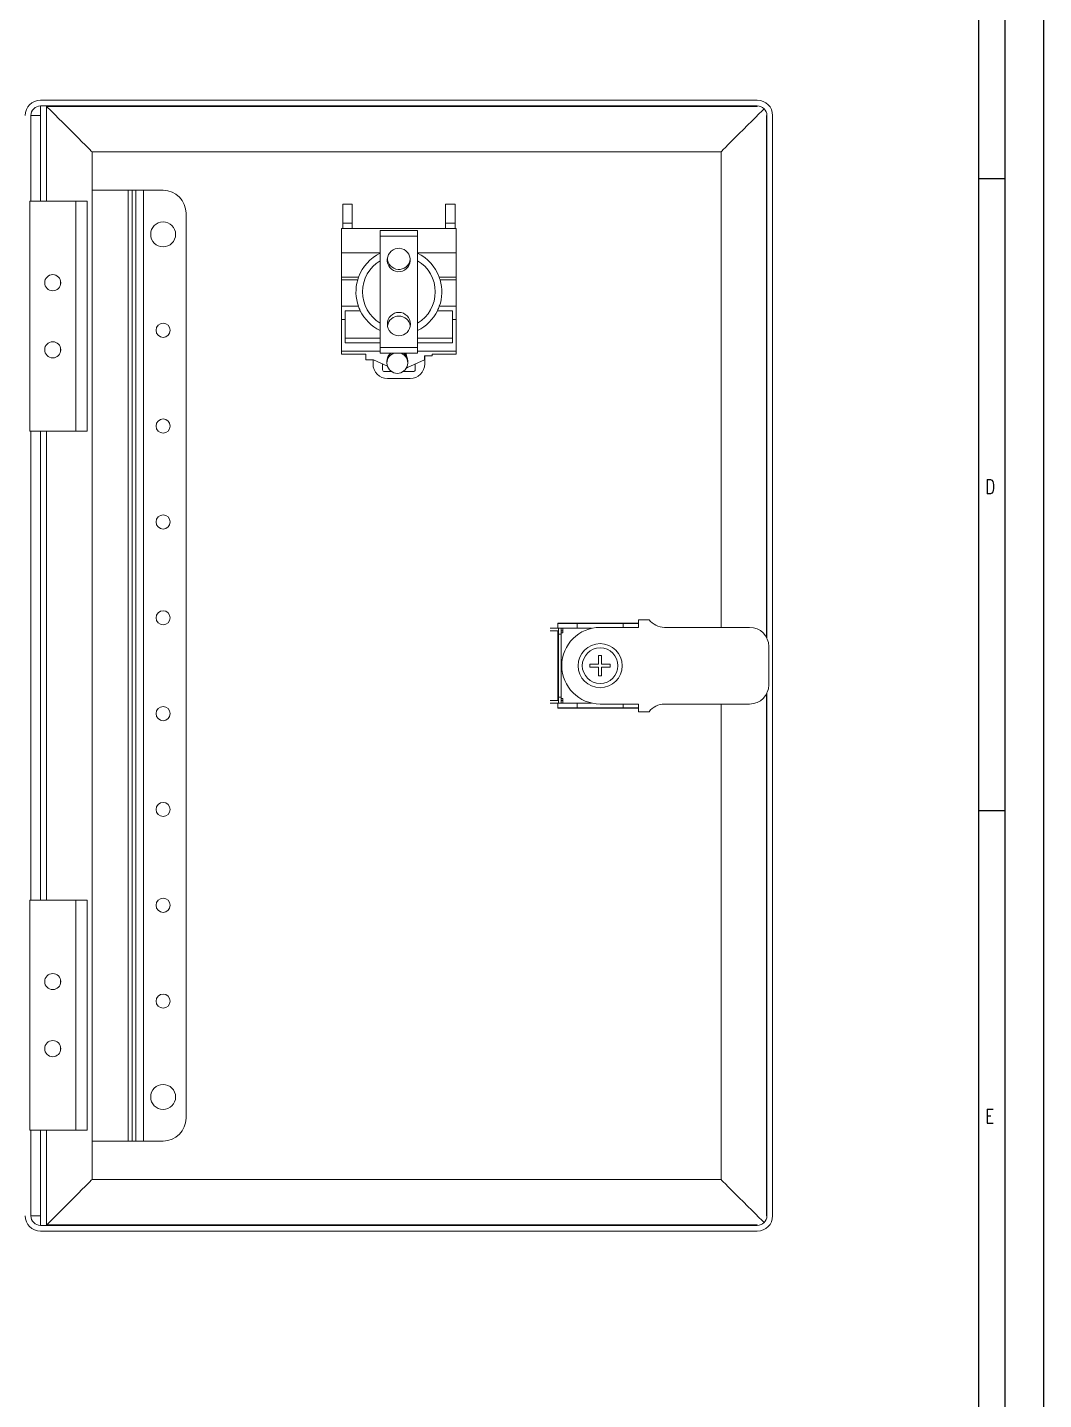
# Model space of a CAD drawing. Extents: x 4137 to 28680, y 2446 to 6814.
# Drawn here: x 5715.2 to 5980.2, y 4115.9 to 4473.9 of the extents above; entities that cross this region are included whole.
import ezdxf

# ---------------------------------------------------------------- set-up
doc = ezdxf.new("R2010")
doc.units = 0
doc.header["$LTSCALE"] = 0.5
doc.layers.get('0').update_dxf_attribs({"linetype": 'CONTINUOUS'})
doc.layers.add('DIM', color=5, linetype='CONTINUOUS')
doc.styles.get("Standard").update_dxf_attribs({"font": 'simplex.shx'})

msp = doc.modelspace()

# ---------------------------------------------------------------- linework, layer by layer
at = {"color": 7, "linetype": 'Continuous'}
for p, q in [((5980.23, 4946.02), (5980.23, 3758.02)), ((5970.23, 3768.02), (5970.23, 4936.02)), ((5963.23, 4929.02), (5963.23, 3876.02))]:
    msp.add_line(p, q, dxfattribs=at)
at = {"color": 7, "linetype": 'Continuous', "lineweight": 15}
for p, q in [((5905.55, 4454.88), (5718.55, 4454.88)), ((5905.55, 4453.38), (5718.55, 4453.38)), ((5720.1, 4453.38), (5720.1, 4428.53)), ((5720.19, 4453.24), (5720.41, 4453.38)), ((5905.55, 4453.24), (5720.19, 4453.24)), ((5905.55, 4453.38), (5905.55, 4453.24)), ((5716.05, 4450.88), (5716.05, 4428.53)), ((5716.05, 4450.88), (5718.55, 4450.88)), ((5907.91, 4314.82), (5907.91, 4450.88)), ((5908.05, 4450.88), (5907.91, 4450.88)), ((5908.05, 4314.56), (5908.05, 4450.88)), ((5909.55, 4163.88), (5909.55, 4450.88)), ((5732, 4441.43), (5896.1, 4441.43)), ((5732, 4173.33), (5732, 4441.43)), ((5896.1, 4441.43), (5896.1, 4317.38)), ((5732, 4431.38), (5741.44, 4431.38)), ((5741.44, 4431.38), (5741.44, 4183.38)), ((5741.44, 4431.38), (5742.44, 4431.38)), ((5742.44, 4183.38), (5742.44, 4431.38)), ((5742.44, 4431.38), (5743.47, 4431.38)), ((5743.47, 4431.38), (5743.47, 4183.38)), ((5743.47, 4431.38), (5745.46, 4431.38)), ((5745.46, 4183.38), (5745.46, 4431.38)), ((5745.46, 4431.38), (5750.55, 4431.38)), ((5715.75, 4368.53), (5715.75, 4428.53)), ((5715.75, 4428.53), (5727.75, 4428.53)), ((5727.75, 4428.53), (5727.75, 4368.53)), ((5730.75, 4428.53), (5727.75, 4428.53)), ((5730.75, 4368.53), (5730.75, 4428.53)), ((5797.39, 4427.78), (5797.39, 4422.78)), ((5799.89, 4427.78), (5797.39, 4427.78)), ((5799.89, 4422.78), (5799.89, 4427.78)), ((5826.72, 4427.78), (5824.22, 4427.78)), ((5824.22, 4427.78), (5824.22, 4422.78)), ((5826.72, 4422.78), (5826.72, 4427.78)), ((5756.55, 4425.38), (5756.55, 4189.38)), ((5797.1, 4421.38), (5827, 4421.38)), ((5797.1, 4415.08), (5797.1, 4421.38)), ((5799.89, 4422.78), (5797.39, 4422.78)), ((5797.39, 4422.78), (5797.39, 4421.38)), ((5799.89, 4421.38), (5799.89, 4422.78)), ((5807.15, 4420.88), (5807.15, 4419.38)), ((5816.95, 4420.88), (5807.15, 4420.88)), ((5816.95, 4420.88), (5816.95, 4419.38)), ((5826.72, 4422.78), (5824.22, 4422.78)), ((5824.22, 4422.78), (5824.22, 4421.38)), ((5826.72, 4421.38), (5826.72, 4422.78)), ((5827, 4421.38), (5827, 4415.08)), ((5807.15, 4419.38), (5807.15, 4390.38)), ((5816.95, 4419.38), (5807.15, 4419.38)), ((5816.95, 4419.38), (5816.95, 4390.38)), ((5807.15, 4415.08), (5797.1, 4415.08)), ((5797.1, 4415.08), (5797.1, 4408.76)), ((5816.95, 4415.08), (5827, 4415.08)), ((5827, 4415.08), (5827, 4408.76)), ((5723.8, 4406.82), (5723.8, 4407.73)), ((5801.55, 4408.76), (5797.1, 4408.76)), ((5797.1, 4408.05), (5797.1, 4408.76)), ((5797.1, 4408.05), (5801.31, 4408.05)), ((5797.1, 4408.05), (5797.1, 4401.13)), ((5827, 4408.76), (5822.56, 4408.76)), ((5822.8, 4408.05), (5827, 4408.05)), ((5827, 4408.76), (5827, 4408.05)), ((5827, 4408.05), (5827, 4401.13)), ((5797.1, 4401.13), (5797.1, 4397.68)), ((5797.1, 4401.13), (5801.5, 4401.13)), ((5798.03, 4399.98), (5798.03, 4397.68)), ((5801.98, 4399.98), (5798.03, 4399.98)), ((5826.08, 4399.98), (5822.12, 4399.98)), ((5822.61, 4401.13), (5827, 4401.13)), ((5826.08, 4397.68), (5826.08, 4399.98)), ((5827, 4401.13), (5827, 4397.68)), ((5797.1, 4397.68), (5797.1, 4389.46)), ((5797.1, 4397.68), (5798.03, 4397.68)), ((5798.03, 4397.68), (5798.03, 4391.58)), ((5826.08, 4391.58), (5826.08, 4397.68)), ((5826.08, 4397.68), (5827, 4397.68)), ((5827, 4397.68), (5827, 4389.46)), ((5798.03, 4392.78), (5807.15, 4392.78)), ((5816.95, 4392.78), (5826.08, 4392.78)), ((5723.8, 4389.32), (5723.8, 4390.23)), ((5807.15, 4389.46), (5797.1, 4389.46)), ((5797.1, 4388.68), (5797.1, 4389.46)), ((5797.1, 4388.68), (5803.4, 4388.68)), ((5798.03, 4391.58), (5807.15, 4391.58)), ((5803.4, 4387.18), (5803.4, 4388.68)), ((5807.15, 4390.38), (5807.15, 4388.88)), ((5816.95, 4390.38), (5807.15, 4390.38)), ((5816.95, 4388.88), (5807.15, 4388.88)), ((5813.65, 4388.62), (5813.65, 4388.88)), ((5816.95, 4391.58), (5826.08, 4391.58)), ((5816.95, 4390.38), (5816.95, 4388.88)), ((5827, 4389.46), (5816.95, 4389.46)), ((5818.7, 4388.18), (5820.7, 4388.18)), ((5818.7, 4388.18), (5818.7, 4387.18)), ((5818.8, 4386.09), (5818.8, 4388.18)), ((5820.7, 4388.68), (5827, 4388.68)), ((5820.7, 4388.18), (5820.7, 4388.68)), ((5827, 4389.46), (5827, 4388.68)), ((5803.4, 4387.18), (5805.4, 4387.18)), ((5805.3, 4387.18), (5805.3, 4386.09)), ((5805.4, 4387.18), (5809.07, 4385.48)), ((5807.8, 4384.58), (5807.8, 4386.07)), ((5808.92, 4386.79), (5808.92, 4386.36)), ((5814.28, 4385.13), (5814.01, 4385)), ((5814.28, 4385.13), (5814.08, 4385.13)), ((5814.28, 4385.13), (5818.7, 4387.18)), ((5814.38, 4386.36), (5814.38, 4386.79)), ((5816.3, 4386.07), (5816.3, 4384.58)), ((5810.21, 4384.08), (5808.3, 4384.08)), ((5809.1, 4382.29), (5815, 4382.29)), ((5815.8, 4384.08), (5813.1, 4384.08)), ((5727.75, 4368.53), (5715.75, 4368.53)), ((5716.05, 4368.53), (5716.05, 4246.23)), ((5720.1, 4368.53), (5720.1, 4246.23)), ((5727.75, 4368.53), (5730.75, 4368.53)), ((5853.7, 4317.13), (5851.51, 4317.13)), ((5853.5, 4318.43), (5874.55, 4318.43)), ((5853.5, 4317.13), (5853.5, 4318.43)), ((5858.55, 4318.38), (5853.55, 4318.38)), ((5853.55, 4318.38), (5853.55, 4317.13)), ((5854.4, 4317.13), (5853.7, 4317.13)), ((5853.7, 4317.13), (5853.7, 4315.63)), ((5854.4, 4315.63), (5854.4, 4317.13)), ((5854.8, 4317.13), (5854.4, 4317.13)), ((5854.8, 4315.93), (5854.8, 4317.13)), ((5854.8, 4317.13), (5862.33, 4317.13)), ((5858.55, 4317.13), (5858.55, 4318.38)), ((5858.55, 4318.38), (5870.55, 4318.38)), ((5864.55, 4317.38), (5874.55, 4317.38)), ((5870.55, 4317.38), (5870.55, 4318.38)), ((5874.55, 4318.38), (5870.55, 4318.38)), ((5874.55, 4317.38), (5874.55, 4319.38)), ((5874.55, 4319.38), (5877.35, 4319.38)), ((5881.35, 4317.38), (5903.55, 4317.38)), ((5851.51, 4316.43), (5853.7, 4316.43)), ((5853.5, 4298.33), (5853.5, 4316.43)), ((5853.55, 4316.43), (5853.55, 4313.38)), ((5853.55, 4301.38), (5853.55, 4313.38)), ((5853.55, 4313.38), (5853.7, 4313.38)), ((5853.7, 4315.63), (5854.4, 4315.63)), ((5853.7, 4315.63), (5853.7, 4299.13)), ((5854.4, 4316.43), (5854.8, 4316.43)), ((5854.4, 4315.93), (5854.8, 4315.93)), ((5854.4, 4299.13), (5854.4, 4315.63)), ((5864.95, 4310.03), (5864.15, 4310.03)), ((5864.15, 4310.03), (5864.15, 4307.78)), ((5864.95, 4307.78), (5864.95, 4310.03)), ((5908.55, 4312.38), (5908.55, 4302.38)), ((5864.15, 4307.78), (5861.9, 4307.78)), ((5861.9, 4307.78), (5861.9, 4306.98)), ((5861.9, 4306.98), (5864.15, 4306.98)), ((5864.15, 4306.98), (5864.15, 4304.73)), ((5867.2, 4307.78), (5864.95, 4307.78)), ((5864.95, 4304.73), (5864.95, 4306.98)), ((5864.95, 4306.98), (5867.2, 4306.98)), ((5867.2, 4306.98), (5867.2, 4307.78)), ((5864.15, 4304.73), (5864.95, 4304.73)), ((5853.7, 4301.38), (5853.55, 4301.38)), ((5853.55, 4301.38), (5853.55, 4298.33)), ((5854.4, 4299.13), (5853.7, 4299.13)), ((5853.7, 4299.13), (5853.7, 4297.63)), ((5854.4, 4297.63), (5854.4, 4299.13)), ((5854.8, 4298.83), (5854.4, 4298.83)), ((5854.8, 4297.63), (5854.8, 4298.83)), ((5907.91, 4163.88), (5907.91, 4299.93)), ((5908.05, 4163.88), (5908.05, 4300.2)), ((5853.7, 4298.33), (5851.51, 4298.33)), ((5851.51, 4297.63), (5853.7, 4297.63)), ((5853.5, 4296.33), (5853.5, 4297.63)), ((5874.55, 4296.33), (5853.5, 4296.33)), ((5853.55, 4297.63), (5853.55, 4296.38)), ((5853.55, 4296.38), (5858.55, 4296.38)), ((5853.7, 4297.63), (5854.4, 4297.63)), ((5854.8, 4298.33), (5854.4, 4298.33)), ((5854.4, 4297.63), (5854.8, 4297.63)), ((5862.33, 4297.63), (5854.8, 4297.63)), ((5858.55, 4297.63), (5858.55, 4296.38)), ((5870.55, 4296.38), (5858.55, 4296.38)), ((5874.55, 4297.38), (5864.55, 4297.38)), ((5870.55, 4297.38), (5870.55, 4296.38)), ((5870.55, 4296.38), (5874.55, 4296.38)), ((5874.55, 4295.38), (5874.55, 4297.38)), ((5877.35, 4295.38), (5874.55, 4295.38)), ((5903.55, 4297.38), (5881.35, 4297.38)), ((5896.1, 4297.38), (5896.1, 4173.33)), ((5715.75, 4186.23), (5715.75, 4246.23)), ((5715.75, 4246.23), (5727.75, 4246.23)), ((5727.75, 4246.23), (5727.75, 4186.23)), ((5730.75, 4246.23), (5727.75, 4246.23)), ((5730.75, 4186.23), (5730.75, 4246.23)), ((5723.8, 4224.52), (5723.8, 4225.43)), ((5723.8, 4207.02), (5723.8, 4207.93)), ((5727.75, 4186.23), (5715.75, 4186.23)), ((5716.05, 4186.23), (5716.05, 4163.88)), ((5720.1, 4186.23), (5720.1, 4161.38)), ((5727.75, 4186.23), (5730.75, 4186.23)), ((5732, 4183.38), (5741.44, 4183.38)), ((5742.44, 4183.38), (5741.44, 4183.38)), ((5742.44, 4183.38), (5743.47, 4183.38)), ((5743.47, 4183.38), (5745.46, 4183.38)), ((5745.46, 4183.38), (5750.55, 4183.38)), ((5896.1, 4173.33), (5732, 4173.33)), ((5716.05, 4163.88), (5718.55, 4163.88)), ((5718.55, 4161.38), (5718.55, 4163.88)), ((5908.05, 4163.88), (5907.91, 4163.88)), ((5718.55, 4161.38), (5905.55, 4161.38)), ((5718.55, 4159.88), (5905.55, 4159.88)), ((5720.41, 4161.38), (5720.19, 4161.52)), ((5720.19, 4161.52), (5905.55, 4161.52)), ((5905.55, 4161.38), (5905.55, 4161.52))]:
    msp.add_line(p, q, dxfattribs=at)
at = {"color": 8, "linetype": 'Continuous', "lineweight": 15}
for p, q in [((5718.55, 4450.88), (5718.55, 4428.53)), ((5718.55, 4368.53), (5718.55, 4246.23)), ((5718.55, 4186.23), (5718.55, 4163.88))]:
    msp.add_line(p, q, dxfattribs=at)
at = {"color": 7, "linetype": 'Continuous', "lineweight": 15, "flags": 128}
for points in [[(5732, 4441.43), (5731.81, 4441.62), (5731.44, 4441.99), (5730.9, 4442.53), (5730.2, 4443.23), (5729.37, 4444.06), (5728.44, 4444.99), (5727.42, 4446.01), (5726.37, 4447.06), (5725.3, 4448.13), (5724.26, 4449.17), (5723.28, 4450.15), (5722.38, 4451.05), (5721.6, 4451.83), (5720.96, 4452.47), (5720.49, 4452.94), (5720.19, 4453.24)], [(5907.32, 4452.65), (5906.72, 4452.04), (5905.96, 4451.29), (5905.08, 4450.4), (5904.09, 4449.41), (5903.03, 4448.36), (5901.94, 4447.27), (5900.86, 4446.18), (5899.81, 4445.14), (5898.84, 4444.17), (5897.98, 4443.3), (5897.25, 4442.58), (5896.69, 4442.01), (5896.3, 4441.62), (5896.1, 4441.43)], [(5720.19, 4161.52), (5720.49, 4161.81), (5720.96, 4162.29), (5721.6, 4162.93), (5722.38, 4163.71), (5723.28, 4164.6), (5724.26, 4165.59), (5725.3, 4166.63), (5726.37, 4167.69), (5727.42, 4168.75), (5728.44, 4169.76), (5729.37, 4170.7), (5730.2, 4171.53), (5730.9, 4172.22), (5731.44, 4172.77), (5731.81, 4173.14), (5732, 4173.33)], [(5907.32, 4162.11), (5906.72, 4162.71), (5905.96, 4163.47), (5905.08, 4164.35), (5904.09, 4165.34), (5903.03, 4166.4), (5901.94, 4167.49), (5900.86, 4168.57), (5899.81, 4169.62), (5898.84, 4170.59), (5897.98, 4171.45), (5897.25, 4172.18), (5896.69, 4172.74), (5896.3, 4173.13), (5896.1, 4173.33)]]:
    msp.add_lwpolyline(points, dxfattribs=at)
at = {"color": 7, "linetype": 'Continuous', "lineweight": 15}
for centre, radius in [((5750.55, 4419.88), 3.25), ((5721.75, 4407.28), 2.1), ((5750.55, 4394.88), 1.85), ((5721.75, 4389.78), 2.1), ((5750.55, 4369.88), 1.85), ((5750.55, 4344.88), 1.85), ((5750.55, 4319.88), 1.85), ((5864.55, 4307.38), 5.75), ((5864.55, 4307.38), 4.65), ((5750.55, 4294.88), 1.85), ((5750.55, 4269.88), 1.85), ((5750.55, 4244.88), 1.85), ((5721.75, 4224.98), 2.1), ((5750.55, 4219.88), 1.85), ((5721.75, 4207.48), 2.1), ((5750.55, 4194.88), 3.25)]:
    msp.add_circle(centre, radius, dxfattribs=at)
for centre, radius, start, end in [((5718.55, 4450.88), 4, 90, 180), ((5718.55, 4450.88), 2.5, 90, 180), ((5905.55, 4450.88), 4, 0, 90), ((5905.55, 4450.88), 2.5, 0, 90), ((5750.55, 4425.38), 6, 0, 90), ((5812.05, 4404.88), 11.2, 115.9445, 159.7293), ((5812.06, 4413.75), 3, 180.968, 350.0094), ((5812.05, 4404.88), 11.2, 20.2707, 64.0555), ((5812.05, 4404.88), 9.5, 121.0502, 180), ((5812.05, 4404.88), 9.5, 301.0502, 58.9498), ((5812.05, 4404.88), 11.2, 163.5662, 199.5617), ((5812.05, 4404.88), 11.2, 159.7293, 163.5662), ((5812.05, 4404.88), 11.2, 16.4338, 20.2707), ((5812.05, 4404.88), 11.2, 340.4383, 16.4338), ((5812.05, 4404.88), 9.5, 180, 238.9498), ((5812.05, 4404.88), 11.2, 199.5617, 205.9445), ((5812.05, 4404.88), 11.2, 205.9445, 244.0555), ((5812.05, 4404.88), 11.2, 295.9445, 334.0555), ((5812.05, 4404.88), 11.2, 334.0555, 340.4383), ((5812.03, 4395.6), 2.98, 89.5548, 171.2655), ((5812.07, 4395.59), 2.98, 8.7974, 90.3823), ((5811.59, 4386.79), 2.67, 129.9905, 179.9272), ((5811.65, 4386.34), 2.71, 110.6961, 69.3039), ((5811.71, 4386.79), 2.67, 0.1106, 51.368), ((5809.1, 4386.09), 3.8, 180, 270), ((5808.3, 4384.58), 0.5, 180, 270), ((5815, 4386.09), 3.8, 270, 0), ((5815.8, 4384.58), 0.5, 270, 0), ((5864.55, 4307.38), 10, 90, 270), ((5881.35, 4322.38), 5, 216.8699, 270), ((5903.55, 4312.38), 5, 0, 90), ((5903.55, 4302.38), 5, 270, 0), ((5881.35, 4292.38), 5, 90, 143.1301), ((5750.55, 4189.38), 6, 270, 0), ((5718.55, 4163.88), 4, 180, 270), ((5718.55, 4163.88), 2.5, 180, 270), ((5905.55, 4163.88), 4, 270, 0), ((5905.55, 4163.88), 2.5, 270, 0)]:
    msp.add_arc(centre, radius, start, end, dxfattribs=at)
for centre, major_axis, ratio in [((5812.01, 4413.21), (-0.24, -3.05), 0.981207), ((5812.05, 4396.49), (0, 3.05), 0.984808)]:
    msp.add_ellipse(centre, major_axis=major_axis, ratio=ratio, dxfattribs=at)
msp.add_ellipse((5812, 4387.83), major_axis=(-1.3, 1.66), ratio=0.993999, start_param=4.132601, end_param=4.571537, dxfattribs=at)
msp.add_open_spline([(5718.55, 4450.88), (5718.55, 4451.16), (5718.55, 4451.72), (5718.55, 4452.47), (5718.55, 4453.04), (5718.55, 4453.33), (5718.55, 4453.38), (5718.55, 4453.38), (5718.55, 4453.38)], degree=3, knots=[0, 0, 0, 0, 0.214696, 0.429387, 0.64408, 0.858775, 0.999975, 1, 1, 1, 1], dxfattribs=at)
at = {"layer": 'DIM', "color": 7, "linetype": 'Continuous'}
for p, q in [((5963.23, 4434.45), (5970.23, 4434.45)), ((5963.23, 4269.59), (5970.23, 4269.59))]:
    msp.add_line(p, q, dxfattribs=at)

# ---------------------------------------------------------------- texts
at = {"layer": 'DIM', "color": 7, "width": 0.75}
for s, p in [('D', (5965.07, 4352.23)), ('E', (5965.07, 4188.03))]:
    msp.add_text(s, height=3.7, dxfattribs=at).set_placement(p)

doc.saveas('drawing.dxf')
